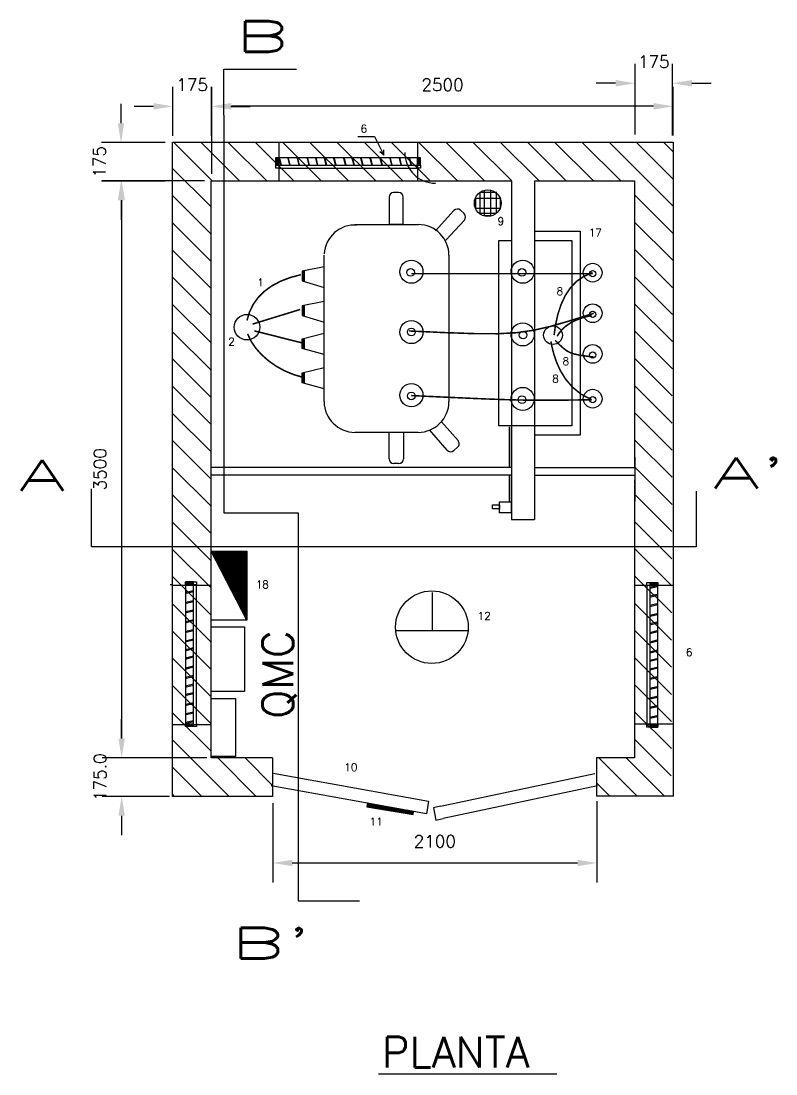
# Model space of a CAD drawing. Extents: x 0.035 to 0.854, y 0.057 to 0.57.
# Drawn here: x 0.0345 to 0.2061, y 0.0784 to 0.3178 of the extents above; entities that cross this region are included whole.
import ezdxf
from ezdxf.enums import TextEntityAlignment as Align

# ---------------------------------------------------------------- set-up
doc = ezdxf.new("R2010")
doc.units = 0
doc.header["$LTSCALE"] = 500
doc.header["$MEASUREMENT"] = 0
doc.header["$PDMODE"] = 3
doc.header["$PDSIZE"] = -15
doc.linetypes.add('DASHDOTX2', pattern=[2, 1, -0.5, 0, -0.5])
doc.layers.get('0').update_dxf_attribs({"linetype": 'CONTINUOUS'})
doc.layers.get('DEFPOINTS').update_dxf_attribs({"linetype": 'CONTINUOUS'})
for name, color, linetype in [('ANOTACAO', 5, 'DASHDOTX2'), ('TEXTOS', 3, 'CONTINUOUS'), ('TRAFO', 4, 'CONTINUOUS')]:
    doc.layers.add(name, color=color, linetype=linetype)
doc.styles.add('ROMAND', font='ROMANS.SHX', dxfattribs={"width": 2, "height": 100})
doc.styles.add('ROMANS', font='ROMANS.SHX', dxfattribs={"height": 80})

# ---------------------------------------------------------------- blocks, each defined once
blk = doc.blocks.new('*X0')
at = {"color": 0}
for p, q in [((2207.3, 6043.3), (2252.6, 6088.6)), ((2216.7, 6061.6), (2252.6, 6097.5)), ((2226.2, 6079.9), (2252.6, 6106.3)), ((2235.6, 6098.2), (2252.6, 6115.2)), ((2245.1, 6116.5), (2252.6, 6124)), ((2141.1, 5915.3), (2252.6, 6026.8)), ((2150.6, 5933.6), (2252.6, 6035.6)), ((2160, 5951.9), (2252.6, 6044.4)), ((2169.5, 5970.2), (2252.6, 6053.3)), ((2178.9, 5988.5), (2252.6, 6062.1)), ((2188.4, 6006.7), (2252.6, 6071)), ((2197.8, 6025), (2252.6, 6079.8)), ((2065.5, 5769), (2252.6, 5956.1)), ((2074.9, 5787.3), (2252.6, 5964.9)), ((2084.4, 5805.5), (2252.6, 5973.7)), ((2093.9, 5823.8), (2252.6, 5982.6)), ((2103.3, 5842.1), (2252.6, 5991.4)), ((2112.8, 5860.4), (2252.6, 6000.3)), ((2122.2, 5878.7), (2252.6, 6009.1)), ((2131.7, 5897), (2252.6, 6017.9)), ((2022.3, 5681.6), (2252.6, 5911.9)), ((2027.7, 5695.8), (2252.6, 5920.7)), ((2031.2, 5681.6), (2252.6, 5903)), ((2037.1, 5714.1), (2252.6, 5929.5)), ((2040, 5681.6), (2252.6, 5894.2)), ((2046.6, 5732.4), (2252.6, 5938.4)), ((2048.9, 5681.6), (2252.6, 5885.4)), ((2056, 5750.7), (2252.6, 5947.2)), ((2057.7, 5681.6), (2252.6, 5876.5)), ((2066.5, 5681.6), (2252.6, 5867.7)), ((2075.4, 5681.6), (2252.6, 5858.8)), ((2084.2, 5681.6), (2252.6, 5850)), ((2093.1, 5681.6), (2252.6, 5841.2)), ((2101.9, 5681.6), (2252.6, 5832.3)), ((2110.7, 5681.6), (2252.6, 5823.5)), ((2119.6, 5681.6), (2252.6, 5814.6)), ((2128.4, 5681.6), (2252.6, 5805.8)), ((2137.3, 5681.6), (2252.6, 5797)), ((2146.1, 5681.6), (2252.6, 5788.1)), ((2154.9, 5681.6), (2252.6, 5779.3)), ((2163.8, 5681.6), (2252.6, 5770.4)), ((2172.6, 5681.6), (2252.6, 5761.6)), ((2181.4, 5681.6), (2252.6, 5752.8)), ((2190.3, 5681.6), (2252.6, 5743.9)), ((2199.1, 5681.6), (2252.6, 5735.1)), ((2208, 5681.6), (2252.6, 5726.3)), ((2216.8, 5681.6), (2252.6, 5717.4)), ((2225.6, 5681.6), (2252.6, 5708.6)), ((2234.5, 5681.6), (2252.6, 5699.7)), ((2243.3, 5681.6), (2252.6, 5690.9)), ((2252.2, 5681.6), (2252.6, 5682.1))]:
    blk.add_line(p, q, dxfattribs=at)
blk = doc.blocks.new('*X1')
at = {"color": 0}
for p, q in [((1775.2, 9553.3), (1836.8, 9615)), ((1775.7, 9377.1), (2013.6, 9615)), ((1776.2, 9200.8), (2190.4, 9615)), ((2117.2, 9365), (2367.2, 9615)), ((2293.9, 9365), (2543.9, 9615)), ((2470.7, 9365), (2720.7, 9615)), ((2647.5, 9365), (2897.5, 9615)), ((2824.3, 9365), (3074.3, 9615)), ((3001, 9365), (3251, 9615)), ((3177.8, 9365), (3427.8, 9615)), ((3354.6, 9365), (3604.6, 9615)), ((3531.4, 9365), (3781.4, 9615)), ((3708.1, 9365), (3958.1, 9615)), ((3884.9, 9365), (4134.9, 9615)), ((4061.7, 9365), (4311.7, 9615)), ((4238.5, 9365), (4488.5, 9615)), ((4415.3, 9365), (4665.3, 9615)), ((4592, 9365), (4842, 9615)), ((4768.8, 9365), (5018.8, 9615)), ((4775, 9194.4), (5025, 9444.4)), ((1776.6, 9024.5), (2025, 9272.8)), ((4775, 9017.6), (5025, 9267.6)), ((1777.1, 8848.2), (2025, 9096.1)), ((4775, 8840.9), (5025, 9090.9)), ((1777.6, 8671.9), (2025, 8919.3)), ((4775, 8664.1), (5025, 8914.1)), ((1778.1, 8495.6), (2025, 8742.5)), ((4775, 8487.3), (5025, 8737.3)), ((1778.6, 8319.3), (2025, 8565.7)), ((4775, 8310.5), (5025, 8560.5)), ((1779.1, 8143.1), (2025, 8389)), ((4775, 8133.8), (5025, 8383.8)), ((1779.6, 7966.8), (2025, 8212.2)), ((4775, 7957), (5025, 8207)), ((1780.1, 7790.5), (2025, 8035.4)), ((4775, 7780.2), (5025, 8030.2)), ((1780.6, 7614.2), (2025, 7858.6)), ((4775, 7603.4), (5025, 7853.4)), ((1781.1, 7437.9), (2025, 7681.9)), ((4775, 7426.7), (5025, 7676.7)), ((1781.6, 7261.6), (2025, 7505.1)), ((4775, 7249.9), (5025, 7499.9)), ((1782, 7085.3), (2025, 7328.3)), ((4775, 7073.1), (5025, 7323.1)), ((1782.5, 6909.1), (2025, 7151.5)), ((4775, 6896.3), (5025, 7146.3)), ((1783, 6732.8), (2025, 6974.7)), ((4775, 6719.5), (5025, 6969.5)), ((1783.5, 6556.5), (2025, 6798)), ((4775, 6542.8), (5025, 6792.8)), ((1784, 6380.2), (2025, 6621.2)), ((4775, 6366), (5025, 6616)), ((1784.5, 6203.9), (2025, 6444.4)), ((4775, 6189.2), (5025, 6439.2)), ((1785, 6027.6), (2025, 6267.6)), ((4775, 6012.4), (5025, 6262.4)), ((1785.5, 5851.3), (2025, 6090.9)), ((4775, 5835.7), (5025, 6085.7)), ((1786, 5675.1), (2025, 5914.1)), ((4775, 5658.9), (5025, 5908.9)), ((1786.5, 5498.8), (2025, 5737.3)), ((4657.9, 5365), (5025, 5732.1)), ((1830, 5365.5), (2079.5, 5615)), ((2007.5, 5366.2), (2256.2, 5615)), ((4375, 5612.4), (4377.6, 5615)), ((4375, 5435.7), (4554.3, 5615)), ((4481.1, 5365), (4731.1, 5615)), ((4834.7, 5365), (5025, 5555.3)), ((2185, 5366.9), (2271.3, 5453.3)), ((5011.4, 5365), (5025, 5378.6))]:
    blk.add_line(p, q, dxfattribs=at)
blk = doc.blocks.new('*X24')
at = {"color": 0}
for p, q in [((-413.7, 1550), (-320.2, 1550)), ((-413.2, 1552.5), (-334.9, 1552.5)), ((-412.8, 1555), (-349.6, 1555)), ((-412.4, 1557.5), (-364.3, 1557.5)), ((-411.9, 1560), (-379, 1560)), ((-411.5, 1562.5), (-393.7, 1562.5)), ((-411.3, 1547.5), (-305.6, 1547.5)), ((-411.1, 1565), (-408.4, 1565)), ((-396.7, 1545), (-290.9, 1545)), ((-382, 1542.5), (-276.2, 1542.5)), ((-367.3, 1540), (-261.5, 1540)), ((-352.7, 1537.5), (-246.8, 1537.5)), ((-338, 1535), (-232.1, 1535)), ((-323.3, 1532.5), (-217.4, 1532.5)), ((-308.7, 1530), (-202.7, 1530)), ((-294, 1527.5), (-188, 1527.5)), ((-279.3, 1525), (-173.3, 1525)), ((-264.7, 1522.5), (-158.6, 1522.5)), ((-250, 1520), (-143.9, 1520)), ((-235.3, 1517.5), (-129.2, 1517.5)), ((-220.7, 1515), (-115.5, 1515)), ((-206, 1512.5), (-115.9, 1512.5)), ((-191.3, 1510), (-116.3, 1510)), ((-176.7, 1507.5), (-116.6, 1507.5)), ((-162, 1505), (-117, 1505)), ((-147.3, 1502.5), (-117.3, 1502.5)), ((-132.7, 1500), (-117.7, 1500))]:
    blk.add_line(p, q, dxfattribs=at)

msp = doc.modelspace()

# ---------------------------------------------------------------- linework, layer by layer
at = {"color": 1, "linetype": 'ByBlock'}
for p, q in [((0.17409, 0.29194), (0.17409, 0.30802)), ((0.18259, 0.2917), (0.18259, 0.30802)), ((0.06907, 0.29164), (0.06907, 0.30277)), ((0.0778, 0.29164), (0.0778, 0.30277)), ((0.07794, 0.283), (0.07794, 0.30278)), ((0.16968, 0.30361), (0.16527, 0.30361)), ((0.18273, 0.29175), (0.18273, 0.30278)), ((0.187, 0.30361), (0.19141, 0.30361)), ((0.05726, 0.29452), (0.05726, 0.29893)), ((0.06466, 0.29836), (0.06025, 0.29836)), ((0.08221, 0.29836), (0.08662, 0.29836)), ((0.17832, 0.29837), (0.08235, 0.29837)), ((0.0673, 0.29011), (0.05285, 0.29011)), ((0.0673, 0.28138), (0.05285, 0.28138)), ((0.0762, 0.28146), (0.053, 0.28146)), ((0.05726, 0.27697), (0.05726, 0.27256)), ((0.05741, 0.27705), (0.05741, 0.15462)), ((0.05741, 0.15462), (0.05741, 0.15903)), ((0.07678, 0.15021), (0.053, 0.15021)), ((0.07678, 0.15021), (0.053, 0.15021)), ((0.06829, 0.14146), (0.053, 0.14146)), ((0.09176, 0.13989), (0.09176, 0.12192)), ((0.16543, 0.14036), (0.16543, 0.12192)), ((0.05741, 0.13705), (0.05741, 0.13264)), ((0.09617, 0.12633), (0.16102, 0.12633))]:
    msp.add_line(p, q, dxfattribs=at)
for p, q in [((0.06898, 0.14146), (0.06898, 0.29021)), ((0.06898, 0.29021), (0.18273, 0.29021)), ((0.09311, 0.29025), (0.09311, 0.28149)), ((0.1111, 0.29152), (0.11487, 0.29152)), ((0.11487, 0.29152), (0.117, 0.28728)), ((0.12461, 0.29025), (0.12461, 0.28149)), ((0.18273, 0.29021), (0.18273, 0.14146)), ((0.11701, 0.28726), (0.11611, 0.28801)), ((0.117, 0.28728), (0.117, 0.28846)), ((0.09245, 0.28499), (0.09245, 0.28675)), ((0.09245, 0.28675), (0.09311, 0.28675)), ((0.09245, 0.28499), (0.09264, 0.28499)), ((0.09245, 0.28429), (0.09245, 0.28499)), ((0.09262, 0.28499), (0.09262, 0.28675)), ((0.09264, 0.28499), (0.09311, 0.28499)), ((0.09278, 0.28499), (0.09278, 0.28675)), ((0.09295, 0.28499), (0.09295, 0.28675)), ((0.09311, 0.28674), (0.12461, 0.28674)), ((0.09311, 0.28499), (0.12461, 0.28499)), ((0.09331, 0.28676), (0.09316, 0.28656)), ((0.09316, 0.28656), (0.09356, 0.28498)), ((0.09374, 0.28498), (0.09331, 0.28676)), ((0.09529, 0.28676), (0.09514, 0.28656)), ((0.09514, 0.28656), (0.09555, 0.28498)), ((0.09572, 0.28498), (0.09529, 0.28676)), ((0.09741, 0.28676), (0.09727, 0.28656)), ((0.09727, 0.28656), (0.09767, 0.28498)), ((0.09784, 0.28498), (0.09741, 0.28676)), ((0.09968, 0.28676), (0.09954, 0.28656)), ((0.09954, 0.28656), (0.09994, 0.28498)), ((0.10011, 0.28498), (0.09968, 0.28676)), ((0.10159, 0.28676), (0.10145, 0.28656)), ((0.10145, 0.28656), (0.10185, 0.28498)), ((0.10202, 0.28498), (0.10159, 0.28676)), ((0.10357, 0.28676), (0.10343, 0.28656)), ((0.10343, 0.28656), (0.10383, 0.28498)), ((0.10401, 0.28498), (0.10357, 0.28676)), ((0.1057, 0.28676), (0.10556, 0.28656)), ((0.10556, 0.28656), (0.10596, 0.28498)), ((0.10613, 0.28498), (0.1057, 0.28676)), ((0.10797, 0.28676), (0.10782, 0.28656)), ((0.10782, 0.28656), (0.10823, 0.28498)), ((0.1084, 0.28498), (0.10797, 0.28676)), ((0.10988, 0.28676), (0.10974, 0.28656)), ((0.10974, 0.28656), (0.11014, 0.28498)), ((0.11031, 0.28498), (0.10988, 0.28676)), ((0.11186, 0.28676), (0.11172, 0.28656)), ((0.11172, 0.28656), (0.11212, 0.28498)), ((0.11229, 0.28498), (0.11186, 0.28676)), ((0.11399, 0.28676), (0.11384, 0.28656)), ((0.11384, 0.28656), (0.11425, 0.28498)), ((0.11442, 0.28498), (0.11399, 0.28676)), ((0.11626, 0.28676), (0.11611, 0.28656)), ((0.11611, 0.28656), (0.11651, 0.28498)), ((0.11669, 0.28498), (0.11626, 0.28676)), ((0.11847, 0.28676), (0.11833, 0.28656)), ((0.11833, 0.28656), (0.11873, 0.28498)), ((0.1189, 0.28498), (0.11847, 0.28676)), ((0.1206, 0.28676), (0.12045, 0.28656)), ((0.12045, 0.28656), (0.12085, 0.28498)), ((0.12103, 0.28498), (0.1206, 0.28676)), ((0.12286, 0.28676), (0.12272, 0.28656)), ((0.12272, 0.28656), (0.12312, 0.28498)), ((0.12329, 0.28498), (0.12286, 0.28676)), ((0.12466, 0.28499), (0.12466, 0.28675)), ((0.12466, 0.28675), (0.12532, 0.28675)), ((0.12466, 0.28429), (0.12466, 0.28499)), ((0.12466, 0.28499), (0.12484, 0.28499)), ((0.12482, 0.28499), (0.12482, 0.28675)), ((0.12484, 0.28499), (0.12532, 0.28499)), ((0.12499, 0.28499), (0.12499, 0.28675)), ((0.12515, 0.28499), (0.12515, 0.28675)), ((0.12531, 0.28499), (0.12531, 0.28675)), ((0.12531, 0.28499), (0.12531, 0.28429)), ((0.09311, 0.28429), (0.09245, 0.28429)), ((0.09311, 0.28429), (0.1246, 0.28429)), ((0.12532, 0.28429), (0.12466, 0.28429)), ((0.07773, 0.15021), (0.07773, 0.28146)), ((0.07773, 0.28146), (0.14598, 0.28146)), ((0.14598, 0.28146), (0.14598, 0.20446)), ((0.15123, 0.28146), (0.17398, 0.28146)), ((0.15123, 0.28146), (0.15123, 0.2162)), ((0.17398, 0.28146), (0.17398, 0.2162)), ((0.13889, 0.27397), (0.13889, 0.27884)), ((0.13889, 0.27884), (0.1427, 0.27884)), ((0.1399, 0.27349), (0.1399, 0.27925)), ((0.14127, 0.27919), (0.14127, 0.27349)), ((0.14252, 0.27866), (0.14252, 0.27397)), ((0.13788, 0.2751), (0.13788, 0.27747)), ((0.13788, 0.27747), (0.14335, 0.27747)), ((0.14341, 0.27753), (0.14341, 0.2751)), ((0.14341, 0.2751), (0.13788, 0.2751)), ((0.14252, 0.27397), (0.13889, 0.27397)), ((0.14127, 0.27349), (0.1399, 0.27349)), ((0.15119, 0.27002), (0.16162, 0.27002)), ((0.16162, 0.27002), (0.16162, 0.2236)), ((0.14312, 0.22573), (0.14312, 0.26789)), ((0.14312, 0.26789), (0.14597, 0.26789)), ((0.15119, 0.26789), (0.15972, 0.26789)), ((0.15972, 0.26789), (0.15972, 0.22573)), ((0.15972, 0.22573), (0.14312, 0.22573)), ((0.16162, 0.2236), (0.15119, 0.2236)), ((0.15126, 0.21792), (0.15126, 0.21154)), ((0.17405, 0.21856), (0.17405, 0.20856)), ((0.14598, 0.21622), (0.07777, 0.21622)), ((0.17398, 0.2162), (0.15123, 0.2162)), ((0.14594, 0.21452), (0.07777, 0.21452)), ((0.14594, 0.21452), (0.14598, 0.21452)), ((0.17398, 0.21445), (0.15123, 0.21445)), ((0.15123, 0.21343), (0.15123, 0.2125)), ((0.17398, 0.21343), (0.17398, 0.2125)), ((0.15123, 0.21233), (0.15123, 0.20446)), ((0.17398, 0.21233), (0.17398, 0.15021)), ((0.14598, 0.20446), (0.15123, 0.20446)), ((0.0688, 0.18959), (0.06845, 0.18959)), ((0.07773, 0.18941), (0.06898, 0.18941)), ((0.07195, 0.18959), (0.07195, 0.19025)), ((0.07371, 0.19024), (0.07195, 0.19024)), ((0.07371, 0.19009), (0.07195, 0.19009)), ((0.07371, 0.18992), (0.07195, 0.18992)), ((0.07371, 0.18975), (0.07195, 0.18975)), ((0.07371, 0.18959), (0.07195, 0.18959)), ((0.07196, 0.15805), (0.07196, 0.18955)), ((0.07371, 0.18978), (0.07371, 0.19025)), ((0.07371, 0.19024), (0.07442, 0.19024)), ((0.07371, 0.18959), (0.07371, 0.18978)), ((0.07441, 0.18959), (0.07371, 0.18959)), ((0.07371, 0.15805), (0.07371, 0.18955)), ((0.07441, 0.19025), (0.07441, 0.18959)), ((0.07441, 0.15805), (0.07441, 0.18953)), ((0.18273, 0.18941), (0.17398, 0.18941)), ((0.17678, 0.18941), (0.17678, 0.19007)), ((0.17678, 0.19007), (0.17748, 0.19007)), ((0.17678, 0.18941), (0.17678, 0.15792)), ((0.17905, 0.18936), (0.17747, 0.18896)), ((0.17747, 0.18878), (0.17925, 0.18921)), ((0.17748, 0.19007), (0.17748, 0.18988)), ((0.17748, 0.19007), (0.17924, 0.19007)), ((0.17748, 0.1899), (0.17924, 0.1899)), ((0.17748, 0.18988), (0.17748, 0.18941)), ((0.17748, 0.18974), (0.17924, 0.18974)), ((0.17748, 0.18957), (0.17924, 0.18957)), ((0.17748, 0.18941), (0.17748, 0.15791)), ((0.17925, 0.18921), (0.17905, 0.18936)), ((0.17923, 0.18941), (0.17923, 0.15791)), ((0.17924, 0.19007), (0.17924, 0.18941)), ((0.07372, 0.18823), (0.07194, 0.1878)), ((0.07194, 0.1878), (0.07214, 0.18765)), ((0.07214, 0.18765), (0.07372, 0.18805)), ((0.12797, 0.18783), (0.12797, 0.1791)), ((0.17905, 0.18738), (0.17747, 0.18697)), ((0.17747, 0.1868), (0.17925, 0.18723)), ((0.17925, 0.18723), (0.17905, 0.18738)), ((0.07372, 0.18596), (0.07194, 0.18553)), ((0.07194, 0.18553), (0.07214, 0.18538)), ((0.07214, 0.18538), (0.07372, 0.18579)), ((0.17905, 0.18525), (0.17747, 0.18485)), ((0.17747, 0.18468), (0.17925, 0.18511)), ((0.17925, 0.18511), (0.17905, 0.18525)), ((0.07372, 0.18383), (0.07194, 0.1834)), ((0.07194, 0.1834), (0.07214, 0.18326)), ((0.07214, 0.18326), (0.07372, 0.18366)), ((0.17905, 0.18298), (0.17747, 0.18258)), ((0.17747, 0.18241), (0.17925, 0.18284)), ((0.17925, 0.18284), (0.17905, 0.18298)), ((0.07372, 0.18162), (0.07194, 0.18119)), ((0.07194, 0.18119), (0.07214, 0.18104)), ((0.07214, 0.18104), (0.07372, 0.18145)), ((0.17905, 0.18107), (0.17747, 0.18067)), ((0.17747, 0.1805), (0.17925, 0.18093)), ((0.17925, 0.18093), (0.17905, 0.18107)), ((0.07372, 0.17935), (0.07194, 0.17892)), ((0.07194, 0.17892), (0.07214, 0.17877)), ((0.07372, 0.17722), (0.07194, 0.17679)), ((0.07214, 0.17877), (0.07372, 0.17918)), ((0.13617, 0.1791), (0.1199, 0.1791)), ((0.17905, 0.17909), (0.17747, 0.17869)), ((0.17747, 0.17851), (0.17925, 0.17895)), ((0.17925, 0.17895), (0.17905, 0.17909)), ((0.07194, 0.17679), (0.07214, 0.17665)), ((0.07372, 0.17524), (0.07194, 0.17481)), ((0.07194, 0.17481), (0.07214, 0.17467)), ((0.07214, 0.17665), (0.07372, 0.17705)), ((0.07214, 0.17467), (0.07372, 0.17507)), ((0.17905, 0.17696), (0.17747, 0.17656)), ((0.17747, 0.17639), (0.17925, 0.17682)), ((0.17925, 0.17682), (0.17905, 0.17696)), ((0.07372, 0.17333), (0.07194, 0.1729)), ((0.07194, 0.1729), (0.07214, 0.17276)), ((0.07214, 0.17276), (0.07372, 0.17316)), ((0.17905, 0.1747), (0.17747, 0.17429)), ((0.17747, 0.17412), (0.17925, 0.17455)), ((0.17905, 0.17278), (0.17747, 0.17238)), ((0.17747, 0.17221), (0.17925, 0.17264)), ((0.17925, 0.17455), (0.17905, 0.1747)), ((0.17925, 0.17264), (0.17905, 0.17278)), ((0.07372, 0.17106), (0.07194, 0.17063)), ((0.07194, 0.17063), (0.07214, 0.17049)), ((0.07214, 0.17049), (0.07372, 0.17089)), ((0.17905, 0.1708), (0.17747, 0.1704)), ((0.17747, 0.17023), (0.17925, 0.17066)), ((0.17925, 0.17066), (0.17905, 0.1708)), ((0.07372, 0.16894), (0.07194, 0.16851)), ((0.07194, 0.16851), (0.07214, 0.16836)), ((0.07214, 0.16836), (0.07372, 0.16876)), ((0.17905, 0.16868), (0.17747, 0.16827)), ((0.17747, 0.1681), (0.17925, 0.16853)), ((0.17925, 0.16853), (0.17905, 0.16868)), ((0.07372, 0.16696), (0.07194, 0.16652)), ((0.07194, 0.16652), (0.07214, 0.16638)), ((0.07214, 0.16638), (0.07372, 0.16678)), ((0.17905, 0.16641), (0.17747, 0.16601)), ((0.17747, 0.16583), (0.17925, 0.16626)), ((0.17925, 0.16626), (0.17905, 0.16641)), ((0.07372, 0.16504), (0.07194, 0.16461)), ((0.07194, 0.16461), (0.07214, 0.16447)), ((0.07214, 0.16447), (0.07372, 0.16487)), ((0.17905, 0.16419), (0.17747, 0.16379)), ((0.17747, 0.16362), (0.17925, 0.16405)), ((0.17925, 0.16405), (0.17905, 0.16419)), ((0.07372, 0.16277), (0.07194, 0.16234)), ((0.07194, 0.16234), (0.07214, 0.1622)), ((0.07372, 0.16065), (0.07194, 0.16022)), ((0.07214, 0.1622), (0.07372, 0.1626)), ((0.07214, 0.16008), (0.07372, 0.16048)), ((0.17905, 0.16207), (0.17747, 0.16167)), ((0.17747, 0.16149), (0.17925, 0.16192)), ((0.17925, 0.16192), (0.17905, 0.16207)), ((0.07194, 0.16022), (0.07214, 0.16008)), ((0.07372, 0.15867), (0.07194, 0.15824)), ((0.07194, 0.15824), (0.07214, 0.15809)), ((0.07195, 0.15738), (0.07195, 0.15805)), ((0.07214, 0.15809), (0.07372, 0.1585)), ((0.07371, 0.15757), (0.07371, 0.15805)), ((0.07441, 0.15805), (0.07441, 0.15738)), ((0.17905, 0.1598), (0.17747, 0.1594)), ((0.17747, 0.15922), (0.17925, 0.15966)), ((0.17925, 0.15966), (0.17905, 0.1598)), ((0.07773, 0.15774), (0.06898, 0.15774)), ((0.07371, 0.15788), (0.07195, 0.15788)), ((0.07371, 0.15771), (0.07195, 0.15771)), ((0.07371, 0.15755), (0.07195, 0.15755)), ((0.07371, 0.15738), (0.07195, 0.15738)), ((0.07371, 0.15738), (0.07371, 0.15757)), ((0.07441, 0.15738), (0.07371, 0.15738)), ((0.18273, 0.15791), (0.17398, 0.15791)), ((0.17678, 0.15786), (0.17748, 0.15786)), ((0.17678, 0.1572), (0.17678, 0.15786)), ((0.17748, 0.15721), (0.17678, 0.15721)), ((0.17748, 0.15786), (0.17924, 0.15786)), ((0.17748, 0.15786), (0.17748, 0.15767)), ((0.17748, 0.1577), (0.17924, 0.1577)), ((0.17748, 0.15767), (0.17748, 0.1572)), ((0.17748, 0.15753), (0.17924, 0.15753)), ((0.17748, 0.15737), (0.17924, 0.15737)), ((0.17748, 0.15721), (0.17924, 0.15721)), ((0.17924, 0.15786), (0.17924, 0.1572)), ((0.09173, 0.15021), (0.07773, 0.15021)), ((0.09173, 0.15021), (0.09173, 0.14146)), ((0.16536, 0.15029), (0.16536, 0.14154)), ((0.17398, 0.15021), (0.16536, 0.15021)), ((0.09187, 0.14673), (0.12717, 0.14035)), ((0.12984, 0.13923), (0.16493, 0.14668)), ((0.12666, 0.13753), (0.0914, 0.14389)), ((0.16553, 0.14387), (0.13047, 0.13642)), ((0.09173, 0.14146), (0.06898, 0.14146)), ((0.18265, 0.14154), (0.16536, 0.14154)), ((0.11328, 0.14004), (0.11313, 0.13911)), ((0.11313, 0.13911), (0.12364, 0.13736)), ((0.12717, 0.14035), (0.12666, 0.13753)), ((0.12984, 0.13923), (0.12825, 0.13889)), ((0.12825, 0.13889), (0.12885, 0.13608)), ((0.12364, 0.13736), (0.12376, 0.13806)), ((0.12364, 0.13736), (0.12364, 0.13736)), ((0.12885, 0.13608), (0.13047, 0.13642)), ((0.11576, 0.07836), (0.15629, 0.07836))]:
    msp.add_line(p, q)
at = {"const_width": 0.00035}
for points in [[(0.0859, 0.24968), (0.08646, 0.25158), (0.0873, 0.25332), (0.08842, 0.25489), (0.08982, 0.25629), (0.0915, 0.25752), (0.09344, 0.25856), (0.09565, 0.25942), (0.09813, 0.26009)], [(0.16446, 0.26031), (0.14834, 0.26031), (0.12321, 0.26031)], [(0.16446, 0.26055), (0.16248, 0.25973), (0.16079, 0.25856), (0.15938, 0.25707), (0.15821, 0.25531), (0.15728, 0.25331), (0.15656, 0.25112), (0.15604, 0.24878), (0.15569, 0.24634)], [(0.08715, 0.24885), (0.09799, 0.25218)], [(0.1647, 0.25131), (0.15925, 0.24959), (0.15484, 0.24832), (0.15098, 0.24744), (0.14718, 0.2469), (0.14295, 0.24666), (0.13779, 0.24668), (0.13122, 0.2469), (0.12273, 0.24729)], [(0.16423, 0.25084), (0.16229, 0.25034), (0.1607, 0.24976), (0.15944, 0.24913), (0.15845, 0.24847), (0.15769, 0.24781), (0.15713, 0.24717), (0.15671, 0.2466), (0.1564, 0.2461)], [(0.08604, 0.24663), (0.08681, 0.24498), (0.08787, 0.24341), (0.08919, 0.24192), (0.09073, 0.24055), (0.09246, 0.23933), (0.09436, 0.23827), (0.0964, 0.23741), (0.09854, 0.23677)], [(0.08756, 0.24732), (0.09854, 0.24454)], [(0.16423, 0.23165), (0.16181, 0.23292), (0.15985, 0.23453), (0.1583, 0.23635), (0.15711, 0.23829), (0.15624, 0.24022), (0.15562, 0.24205), (0.15522, 0.24365), (0.15498, 0.24492)], [(0.1647, 0.24136), (0.16282, 0.2416), (0.16136, 0.24182), (0.16024, 0.24206), (0.15934, 0.24237), (0.15856, 0.24279), (0.1578, 0.24336), (0.15696, 0.24414), (0.15593, 0.24515)], [(0.16423, 0.23165), (0.15901, 0.23158), (0.15478, 0.23154), (0.15106, 0.23154), (0.14736, 0.2316), (0.14321, 0.23172), (0.13812, 0.23192), (0.13161, 0.23221), (0.12321, 0.2326)], [(0.14554, 0.22552), (0.14554, 0.21622)], [(0.14555, 0.21452), (0.14555, 0.20853)]]:
    msp.add_lwpolyline(points, dxfattribs=at)
for points in [[(0.14596, 0.20844), (0.14596, 0.20593), (0.14332, 0.20593), (0.14332, 0.20844)], [(0.1433, 0.20774), (0.1433, 0.20682), (0.14172, 0.20682), (0.14172, 0.20774)], [(0.07772, 0.18151), (0.07772, 0.19724), (0.08585, 0.19724), (0.08585, 0.18151)], [(0.07772, 0.16528), (0.07772, 0.17999), (0.08534, 0.17999), (0.08534, 0.16528)], [(0.07772, 0.15056), (0.07772, 0.16375), (0.08331, 0.16375), (0.08331, 0.15056)]]:
    msp.add_lwpolyline(points, close=True)
msp.add_lwpolyline([(0.08585, 0.18151), (0.07772, 0.19724), (0.08585, 0.19724), (0.08585, 0.18151)])
for centre, radius in [((0.14061, 0.27635), 0.00304), ((0.14855, 0.26077), 0.00263), ((0.14839, 0.26061), 0.000875), ((0.16446, 0.26055), 0.00213), ((0.16446, 0.26031), 0.000711), ((0.16446, 0.25131), 0.00213), ((0.16446, 0.25107), 0.000711), ((0.0859, 0.24815), 0.00291), ((0.14855, 0.24651), 0.00263), ((0.14864, 0.24635), 0.000875), ((0.15545, 0.24634), 0.00213), ((0.16446, 0.24207), 0.00213), ((0.16446, 0.24184), 0.000711), ((0.14855, 0.23183), 0.00263), ((0.14839, 0.23167), 0.000875), ((0.16446, 0.23189), 0.00213), ((0.16446, 0.23165), 0.000711), ((0.12791, 0.17994), 0.00826)]:
    msp.add_circle(centre, radius)
at = {"color": 1, "linetype": 'ByBlock'}
for points in [[(0.16968, 0.30435), (0.16968, 0.30288), (0.17409, 0.30361)], [(0.187, 0.30435), (0.187, 0.30288), (0.18259, 0.30361)], [(0.06466, 0.2991), (0.06466, 0.29763), (0.06907, 0.29836)], [(0.08221, 0.2991), (0.08221, 0.29763), (0.0778, 0.29836)], [(0.08235, 0.29911), (0.08235, 0.29764), (0.07794, 0.29837)], [(0.17832, 0.29911), (0.17832, 0.29764), (0.18273, 0.29837)], [(0.05652, 0.29452), (0.05799, 0.29452), (0.05726, 0.29011)], [(0.05652, 0.27697), (0.05799, 0.27697), (0.05726, 0.28138)], [(0.05668, 0.27705), (0.05815, 0.27705), (0.05741, 0.28146)], [(0.05668, 0.15462), (0.05815, 0.15462), (0.05741, 0.15021)], [(0.05668, 0.15462), (0.05815, 0.15462), (0.05741, 0.15021)], [(0.05668, 0.13705), (0.05815, 0.13705), (0.05741, 0.14146)], [(0.09617, 0.12706), (0.09617, 0.12559), (0.09176, 0.12633)], [(0.16102, 0.12706), (0.16102, 0.12559), (0.16543, 0.12633)]]:
    msp.add_solid(points, dxfattribs=at)
at = {"layer": 'ANOTACAO'}
for p, q in [((0.0806, 0.29639), (0.0806, 0.3068)), ((0.0806, 0.3068), (0.09715, 0.3068)), ((0.0806, 0.29639), (0.0806, 0.20596)), ((0.05059, 0.19822), (0.05059, 0.21139)), ((0.18798, 0.21084), (0.18798, 0.19822)), ((0.0806, 0.20596), (0.09755, 0.20596)), ((0.09755, 0.20596), (0.09755, 0.15399)), ((0.18798, 0.19822), (0.05059, 0.19822)), ((0.09755, 0.15399), (0.09755, 0.11775)), ((0.09755, 0.11775), (0.11149, 0.11775))]:
    msp.add_line(p, q, dxfattribs=at)
at = {"layer": 'DEFPOINTS', "color": 0, "linetype": 'ByBlock'}
for p in [(0.17409, 0.30361), (0.0778, 0.29836), (0.07794, 0.29837), (0.06883, 0.29011), (0.06907, 0.29011), (0.0778, 0.29011), (0.17409, 0.29041), (0.18259, 0.29017), (0.18273, 0.29021), (0.05726, 0.28138), (0.06883, 0.28138), (0.07773, 0.28146), (0.07794, 0.28146), (0.05741, 0.15021), (0.07831, 0.15021), (0.07831, 0.15021), (0.05741, 0.14146), (0.06982, 0.14146), (0.09176, 0.14142), (0.16543, 0.14189), (0.16543, 0.12633)]:
    msp.add_point(p, dxfattribs=at)
at = {"layer": 'TRAFO'}
for p, q in [((0.11818, 0.27774), (0.11818, 0.27155)), ((0.12035, 0.27879), (0.11923, 0.27879)), ((0.1214, 0.27155), (0.1214, 0.27774)), ((0.13292, 0.27467), (0.12874, 0.27009)), ((0.13523, 0.27397), (0.1344, 0.27473)), ((0.11043, 0.27149), (0.1248, 0.27149)), ((0.11818, 0.27155), (0.1214, 0.27155)), ((0.13112, 0.26792), (0.1353, 0.27249)), ((0.10343, 0.23124), (0.10343, 0.26449)), ((0.1318, 0.26449), (0.1318, 0.23124)), ((0.10341, 0.26189), (0.0984, 0.26092)), ((0.09864, 0.26097), (0.09864, 0.25862)), ((0.09892, 0.26104), (0.09892, 0.25855)), ((0.0984, 0.26092), (0.0984, 0.2587)), ((0.0984, 0.2587), (0.10341, 0.25717)), ((0.10341, 0.25398), (0.0984, 0.25301)), ((0.0984, 0.25301), (0.0984, 0.25079)), ((0.09864, 0.25306), (0.09864, 0.25071)), ((0.09892, 0.25313), (0.09892, 0.25064)), ((0.0984, 0.25079), (0.10341, 0.24926)), ((0.0984, 0.24552), (0.10341, 0.24677)), ((0.0984, 0.2433), (0.0984, 0.24552)), ((0.09864, 0.24557), (0.09864, 0.24321)), ((0.09892, 0.24563), (0.09892, 0.24315)), ((0.10341, 0.24191), (0.0984, 0.2433)), ((0.0984, 0.23774), (0.10341, 0.23899)), ((0.0984, 0.23552), (0.0984, 0.23774)), ((0.09864, 0.23779), (0.09864, 0.23544)), ((0.09892, 0.23786), (0.09892, 0.23537)), ((0.10341, 0.23413), (0.0984, 0.23552)), ((0.13009, 0.22665), (0.13386, 0.22236)), ((0.1248, 0.22424), (0.11043, 0.22424)), ((0.11819, 0.21818), (0.11819, 0.22433)), ((0.12146, 0.22433), (0.12146, 0.21818)), ((0.13139, 0.2202), (0.12734, 0.22482)), ((0.13376, 0.22088), (0.13287, 0.2201)), ((0.12041, 0.21713), (0.11924, 0.21713))]:
    msp.add_line(p, q, dxfattribs=at)
for centre, radius in [((0.12325, 0.26077), 0.00263), ((0.12309, 0.26061), 0.000875), ((0.12325, 0.24705), 0.00263), ((0.12325, 0.24705), 0.000875), ((0.12325, 0.23269), 0.00263), ((0.12325, 0.23253), 0.000875)]:
    msp.add_circle(centre, radius, dxfattribs=at)
for centre, radius, start, end in [((0.12875, 0.28787), 0.007, 180, 270), ((0.11923, 0.27774), 0.00105, 90, 180), ((0.12035, 0.27774), 0.00105, 0, 90), ((0.13369, 0.27396), 0.00105, 47.5984, 137.5984), ((0.13452, 0.2732), 0.00105, 317.5984, 47.5984), ((0.11041, 0.26438), 0.007, 86.1813, 176.1813), ((0.1248, 0.26449), 0.007, 0, 90), ((0.11043, 0.23124), 0.007, 180, 270), ((0.1248, 0.23124), 0.007, 270, 0), ((0.13307, 0.22167), 0.00105, 311.2467, 41.2467), ((0.11924, 0.21818), 0.00105, 180, 270), ((0.12041, 0.21818), 0.00105, 270, 0), ((0.13218, 0.22089), 0.00105, 221.2467, 311.2467)]:
    msp.add_arc(centre, radius, start, end, dxfattribs=at)

# ---------------------------------------------------------------- block references
at = {"yscale": 3.5e-05, "zscale": 3.5e-05}
for name, p, xscale in [('*X1', (0.24485, -0.04631), -3.5e-05), ('*X24', (0.1277, 0.08501), 3.5e-05)]:
    msp.add_blockref(name, p, dxfattribs=dict(at, xscale=xscale))
at = {"xscale": -3.5e-05, "yscale": 3.5e-05, "zscale": 3.5e-05, "rotation": 180}
msp.add_blockref('*X0', (0.00701, 0.3961), dxfattribs=at)

# ---------------------------------------------------------------- texts
at = {"color": 1, "linetype": 'ByBlock', "style": 'ROMANS'}
for s, p in [('175', (0.17834, 0.30851)), ('175', (0.07343, 0.30326)), ('2500', (0.13034, 0.30327)), ('2100', (0.12859, 0.13123))]:
    msp.add_text(s, height=0.0028, dxfattribs=at).set_placement(p, align=Align.MIDDLE_CENTER)
for s, p in [('175', (0.05236, 0.28574)), ('3500', (0.05251, 0.21584)), ('175.0', (0.05251, 0.14584))]:
    msp.add_text(s, height=0.0028, rotation=90, dxfattribs=at).set_placement(p, align=Align.MIDDLE_CENTER)
at = {"layer": 'ANOTACAO', "style": 'ROMAND', "width": 2}
for s, p in [('B', (0.08305, 0.31076)), ('A', (0.03395, 0.21092)), ("A'", (0.19171, 0.21146)), ("B'", (0.08208, 0.10457))]:
    msp.add_text(s, height=0.007, dxfattribs=at).set_placement(p)
at = {"layer": 'TEXTOS', "style": 'ROMANS'}
for s, height, p in [('6', 0.00175, (0.11169, 0.29241)), ('9', 0.00175, (0.14283, 0.27138)), ('17', 0.00175, (0.16356, 0.26879)), ('1', 0.00175, (0.08819, 0.25744)), ('8', 0.00175, (0.15623, 0.25546)), ('2', 0.00175, (0.08163, 0.24396)), ('8', 0.00175, (0.1576, 0.23954)), ('8', 0.00175, (0.15523, 0.23554)), ('18', 0.00175, (0.08788, 0.18877)), ('12', 0.00175, (0.13828, 0.18162)), ('6', 0.00175, (0.18566, 0.17337)), ('10', 0.00175, (0.10798, 0.14723)), ('11', 0.00175, (0.11377, 0.13485)), ('PLANTA', 0.007, (0.11653, 0.07982))]:
    msp.add_text(s, height=height, dxfattribs=at).set_placement(p)
msp.add_text('QMC', height=0.007, rotation=90, dxfattribs=at).set_placement((0.09642, 0.15912))

doc.saveas('drawing.dxf')
